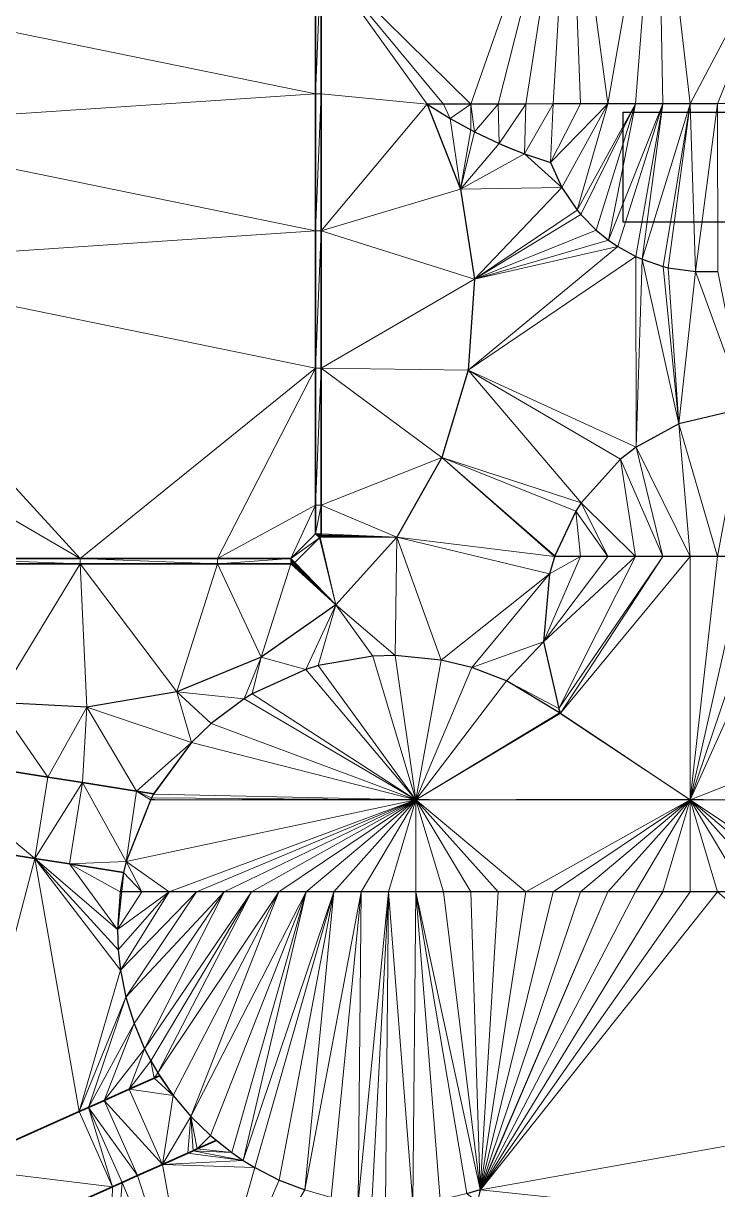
# Model space of a CAD drawing. Header units: metres. Extents: x 246428 to 246884, y 7418966 to 7419490.
# Drawn here: x 246788.31 to 246813.63, y 7419335.47 to 7419378 of the extents above; entities that cross this region are included whole.
import ezdxf

# ---------------------------------------------------------------- set-up
doc = ezdxf.new("R2010")
doc.units = ezdxf.units.M
doc.linetypes.add('blank name', pattern=[0])
doc.linetypes.add('HIDDEN', pattern=[9.525, 6.35, -3.175])
doc.layers.add('_12D_UNMAPPED', color=7, linetype='Continuous')
doc.layers.add('GRADELINES', color=250, linetype='HIDDEN', lineweight=25)
doc.layers.add('MISC_PATHS', color=7, linetype='Continuous', lineweight=35)
doc.layers.add('KERB_BACK', color=7, linetype='Continuous', lineweight=35, true_color=0x5fd2ff)

msp = doc.modelspace()

# ---------------------------------------------------------------- linework, layer by layer
at = {"layer": '_12D_UNMAPPED', "color": 3, "linetype": 'blank name', "lineweight": 0}
for points in [[(246804.627, 7419375.055, 36.25), (246799.169, 7419380.432, 36.249), (246808.239, 7419385.365, 36.528)], [(246805.627, 7419375.057, 36.26), (246804.627, 7419375.055, 36.25), (246808.239, 7419385.365, 36.528)], [(246806.627, 7419375.059, 36.27), (246805.627, 7419375.057, 36.26), (246808.239, 7419385.365, 36.528)], [(246807.627, 7419375.061, 36.28), (246806.627, 7419375.059, 36.27), (246808.239, 7419385.365, 36.528)], [(246808.627, 7419375.062, 36.29), (246807.627, 7419375.061, 36.28), (246808.239, 7419385.365, 36.528)], [(246809.627, 7419375.064, 36.3), (246808.627, 7419375.062, 36.29), (246808.239, 7419385.365, 36.528)], [(246811.429, 7419385.365, 36.528), (246809.627, 7419375.064, 36.3), (246808.239, 7419385.365, 36.528)], [(246810.627, 7419375.066, 36.31), (246809.627, 7419375.064, 36.3), (246811.429, 7419385.365, 36.528)], [(246811.627, 7419375.068, 36.32), (246810.627, 7419375.066, 36.31), (246811.429, 7419385.365, 36.528)], [(246812.627, 7419375.069, 36.33), (246811.429, 7419385.365, 36.528), (246816.799, 7419382.971, 36.5)], [(246812.627, 7419375.069, 36.33), (246811.627, 7419375.068, 36.32), (246811.429, 7419385.365, 36.528)], [(246813.627, 7419375.071, 36.34), (246812.627, 7419375.069, 36.33), (246816.799, 7419382.971, 36.5)], [(246780.569, 7419379.201, 36.151), (246798.969, 7419380.432, 36.249), (246798.969, 7419375.432, 36.205)], [(246798.969, 7419375.432, 36.205), (246798.969, 7419380.432, 36.249), (246799.169, 7419380.432, 36.249)], [(246798.969, 7419375.432, 36.205), (246799.169, 7419380.432, 36.249), (246799.169, 7419375.432, 36.205)], [(246804.627, 7419375.055, 36.25), (246803.627, 7419375.054, 36.24), (246799.169, 7419380.432, 36.249)], [(246803.627, 7419375.054, 36.24), (246803.029, 7419375.053, 36.221), (246799.169, 7419380.432, 36.249)], [(246799.169, 7419380.432, 36.249), (246803.029, 7419375.053, 36.221), (246799.169, 7419375.432, 36.205)], [(246780.569, 7419374.201, 36.107), (246780.569, 7419379.201, 36.151), (246798.969, 7419375.432, 36.205)], [(246798.969, 7419370.432, 36.161), (246780.569, 7419374.201, 36.107), (246798.969, 7419375.432, 36.205)], [(246799.169, 7419370.432, 36.161), (246798.969, 7419370.432, 36.161), (246799.169, 7419375.432, 36.205)], [(246798.969, 7419370.432, 36.161), (246798.969, 7419375.432, 36.205), (246799.169, 7419375.432, 36.205)], [(246803.029, 7419375.053, 36.221), (246799.169, 7419370.432, 36.161), (246799.169, 7419375.432, 36.205)], [(246799.169, 7419370.432, 36.161), (246803.029, 7419375.053, 36.221), (246804.248, 7419371.958, 36.2)], [(246803.879, 7419374.526, 36.232), (246803.029, 7419375.053, 36.221), (246803.627, 7419375.054, 36.24)], [(246804.248, 7419371.958, 36.2), (246803.029, 7419375.053, 36.221), (246803.879, 7419374.526, 36.232)], [(246804.627, 7419375.055, 36.25), (246803.879, 7419374.526, 36.232), (246803.627, 7419375.054, 36.24)], [(246804.624, 7419374.117, 36.241), (246803.879, 7419374.526, 36.232), (246804.627, 7419375.055, 36.25)], [(246804.757, 7419374.049, 36.241), (246804.624, 7419374.117, 36.241), (246804.627, 7419375.055, 36.25)], [(246805.627, 7419375.057, 36.26), (246804.757, 7419374.049, 36.241), (246804.627, 7419375.055, 36.25)], [(246805.661, 7419373.621, 36.243), (246804.757, 7419374.049, 36.241), (246805.627, 7419375.057, 36.26)], [(246806.627, 7419375.059, 36.27), (246805.661, 7419373.621, 36.243), (246805.627, 7419375.057, 36.26)], [(246806.587, 7419373.244, 36.244), (246805.661, 7419373.621, 36.243), (246806.627, 7419375.059, 36.27)], [(246807.533, 7419372.921, 36.246), (246806.587, 7419373.244, 36.244), (246807.627, 7419375.061, 36.28)], [(246807.627, 7419375.061, 36.28), (246806.587, 7419373.244, 36.244), (246806.627, 7419375.059, 36.27)], [(246807.534, 7419372.921, 36.246), (246807.533, 7419372.921, 36.246), (246807.627, 7419375.061, 36.28)], [(246807.946, 7419372.011, 36.248), (246807.534, 7419372.921, 36.246), (246809.627, 7419375.064, 36.3)], [(246809.627, 7419375.064, 36.3), (246807.534, 7419372.921, 36.246), (246808.627, 7419375.062, 36.29)], [(246808.627, 7419375.062, 36.29), (246807.534, 7419372.921, 36.246), (246807.627, 7419375.061, 36.28)], [(246808.504, 7419371.183, 36.249), (246807.946, 7419372.011, 36.248), (246809.627, 7419375.064, 36.3)], [(246808.633, 7419371.027, 36.25), (246808.504, 7419371.183, 36.249), (246810.627, 7419375.066, 36.31)], [(246810.627, 7419375.066, 36.31), (246808.504, 7419371.183, 36.249), (246809.627, 7419375.064, 36.3)], [(246809.192, 7419370.458, 36.25), (246808.633, 7419371.027, 36.25), (246810.627, 7419375.066, 36.31)], [(246809.642, 7419370.094, 36.25), (246809.192, 7419370.458, 36.25), (246810.627, 7419375.066, 36.31)], [(246809.99, 7419369.858, 36.252), (246809.642, 7419370.094, 36.25), (246811.627, 7419375.068, 36.32)], [(246811.627, 7419375.068, 36.32), (246809.642, 7419370.094, 36.25), (246810.627, 7419375.066, 36.31)], [(246810.641, 7419369.503, 36.254), (246809.99, 7419369.858, 36.252), (246811.627, 7419375.068, 36.32)], [(246810.877, 7419369.398, 36.256), (246810.641, 7419369.503, 36.254), (246811.627, 7419375.068, 36.32)], [(246810.877, 7419369.398, 36.256), (246811.627, 7419375.068, 36.32), (246812.627, 7419375.069, 36.33)], [(246811.64, 7419369.139, 36.261), (246810.877, 7419369.398, 36.256), (246812.627, 7419375.069, 36.33)], [(246811.828, 7419369.092, 36.262), (246811.64, 7419369.139, 36.261), (246812.627, 7419375.069, 36.33)], [(246812.816, 7419368.948, 36.271), (246811.828, 7419369.092, 36.262), (246812.627, 7419375.069, 36.33)], [(246813.627, 7419375.071, 36.34), (246812.816, 7419368.948, 36.271), (246812.627, 7419375.069, 36.33)], [(246813.637, 7419368.954, 36.279), (246812.816, 7419368.948, 36.271), (246813.627, 7419375.071, 36.34)], [(246804.248, 7419371.958, 36.2), (246803.879, 7419374.526, 36.232), (246804.624, 7419374.117, 36.241)], [(246798.969, 7419370.432, 36.161), (246780.569, 7419369.201, 36.063), (246780.569, 7419374.201, 36.107)], [(246804.248, 7419371.958, 36.2), (246804.624, 7419374.117, 36.241), (246804.757, 7419374.049, 36.241)], [(246804.248, 7419371.958, 36.2), (246804.757, 7419374.049, 36.241), (246805.661, 7419373.621, 36.243)], [(246804.248, 7419371.958, 36.2), (246805.661, 7419373.621, 36.243), (246806.587, 7419373.244, 36.244)], [(246804.248, 7419371.958, 36.2), (246806.587, 7419373.244, 36.244), (246807.946, 7419372.011, 36.248)], [(246806.587, 7419373.244, 36.244), (246807.533, 7419372.921, 36.246), (246807.946, 7419372.011, 36.248)], [(246807.533, 7419372.921, 36.246), (246807.534, 7419372.921, 36.246), (246807.946, 7419372.011, 36.248)], [(246799.169, 7419370.432, 36.161), (246804.248, 7419371.958, 36.2), (246804.755, 7419368.67, 36.173)], [(246804.755, 7419368.67, 36.173), (246804.248, 7419371.958, 36.2), (246807.946, 7419372.011, 36.248)], [(246804.755, 7419368.67, 36.173), (246807.946, 7419372.011, 36.248), (246808.504, 7419371.183, 36.249)], [(246804.755, 7419368.67, 36.173), (246808.504, 7419371.183, 36.249), (246808.633, 7419371.027, 36.25)], [(246804.755, 7419368.67, 36.173), (246808.633, 7419371.027, 36.25), (246809.192, 7419370.458, 36.25)], [(246780.569, 7419369.201, 36.063), (246798.969, 7419370.432, 36.161), (246798.969, 7419365.432, 36.117)], [(246798.969, 7419365.432, 36.117), (246798.969, 7419370.432, 36.161), (246799.169, 7419370.432, 36.161)], [(246798.969, 7419365.432, 36.117), (246799.169, 7419370.432, 36.161), (246799.169, 7419365.432, 36.117)], [(246799.169, 7419365.432, 36.117), (246799.169, 7419370.432, 36.161), (246804.755, 7419368.67, 36.173)], [(246804.755, 7419368.67, 36.173), (246809.192, 7419370.458, 36.25), (246809.642, 7419370.094, 36.25)], [(246804.755, 7419368.67, 36.173), (246809.642, 7419370.094, 36.25), (246809.99, 7419369.858, 36.252)], [(246804.525, 7419365.351, 36.143), (246809.99, 7419369.858, 36.252), (246810.641, 7419369.503, 36.254)], [(246804.525, 7419365.351, 36.143), (246804.755, 7419368.67, 36.173), (246809.99, 7419369.858, 36.252)], [(246790.384, 7419358.489, 36.015), (246780.569, 7419369.201, 36.063), (246798.969, 7419365.432, 36.117)], [(246790.384, 7419358.489, 36.015), (246780.569, 7419364.201, 36.019), (246780.569, 7419369.201, 36.063)], [(246810.655, 7419362.545, 36.185), (246804.525, 7419365.351, 36.143), (246810.641, 7419369.503, 36.254)], [(246810.655, 7419362.545, 36.185), (246810.641, 7419369.503, 36.254), (246810.877, 7419369.398, 36.256)], [(246812.21, 7419363.398, 36.206), (246810.655, 7419362.545, 36.185), (246810.877, 7419369.398, 36.256)], [(246812.21, 7419363.398, 36.206), (246810.877, 7419369.398, 36.256), (246811.64, 7419369.139, 36.261)], [(246812.21, 7419363.398, 36.206), (246811.64, 7419369.139, 36.261), (246811.828, 7419369.092, 36.262)], [(246812.21, 7419363.398, 36.206), (246811.828, 7419369.092, 36.262), (246812.816, 7419368.948, 36.271)], [(246814.632, 7419363.976, 36.235), (246812.21, 7419363.398, 36.206), (246812.816, 7419368.948, 36.271)], [(246814.632, 7419363.976, 36.235), (246812.816, 7419368.948, 36.271), (246813.637, 7419368.954, 36.279)], [(246799.169, 7419365.432, 36.117), (246804.755, 7419368.67, 36.173), (246804.525, 7419365.351, 36.143)], [(246795.384, 7419358.489, 36.039), (246790.384, 7419358.489, 36.015), (246798.969, 7419365.432, 36.117)], [(246795.384, 7419358.489, 36.039), (246798.969, 7419365.432, 36.117), (246798.969, 7419360.432, 36.073)], [(246798.969, 7419360.432, 36.073), (246798.969, 7419365.432, 36.117), (246799.169, 7419365.432, 36.117)], [(246798.969, 7419360.432, 36.073), (246799.169, 7419365.432, 36.117), (246799.169, 7419360.432, 36.073)], [(246799.169, 7419360.432, 36.073), (246799.169, 7419365.432, 36.117), (246803.569, 7419362.165, 36.11)], [(246799.169, 7419365.432, 36.117), (246804.525, 7419365.351, 36.143), (246803.569, 7419362.165, 36.11)], [(246803.569, 7419362.165, 36.11), (246804.525, 7419365.351, 36.143), (246808.653, 7419360.519, 36.145)], [(246804.525, 7419365.351, 36.143), (246810.655, 7419362.545, 36.185), (246810.083, 7419362.104, 36.175)], [(246804.525, 7419365.351, 36.143), (246810.083, 7419362.104, 36.175), (246808.653, 7419360.519, 36.145)], [(246790.384, 7419358.489, 36.015), (246785.384, 7419358.489, 35.991), (246780.569, 7419364.201, 36.019)], [(246813.627, 7419358.562, 36.225), (246812.21, 7419363.398, 36.206), (246814.632, 7419363.976, 36.235)], [(246814.627, 7419358.562, 36.243), (246813.627, 7419358.562, 36.225), (246814.632, 7419363.976, 36.235)], [(246812.21, 7419363.398, 36.206), (246812.627, 7419358.562, 36.207), (246810.655, 7419362.545, 36.185)], [(246813.627, 7419358.562, 36.225), (246812.627, 7419358.562, 36.207), (246812.21, 7419363.398, 36.206)], [(246810.655, 7419362.545, 36.185), (246811.627, 7419358.562, 36.189), (246810.083, 7419362.104, 36.175)], [(246812.627, 7419358.562, 36.207), (246811.627, 7419358.562, 36.189), (246810.655, 7419362.545, 36.185)], [(246799.169, 7419360.432, 36.073), (246803.569, 7419362.165, 36.11), (246801.934, 7419359.268, 36.077)], [(246803.569, 7419362.165, 36.11), (246807.676, 7419358.562, 36.118), (246801.934, 7419359.268, 36.077)], [(246807.686, 7419358.591, 36.119), (246803.569, 7419362.165, 36.11), (246808.457, 7419360.218, 36.14)], [(246807.686, 7419358.591, 36.119), (246807.676, 7419358.562, 36.118), (246803.569, 7419362.165, 36.11)], [(246803.569, 7419362.165, 36.11), (246808.653, 7419360.519, 36.145), (246808.457, 7419360.218, 36.14)], [(246810.083, 7419362.104, 36.175), (246810.627, 7419358.562, 36.171), (246808.653, 7419360.519, 36.145)], [(246811.627, 7419358.562, 36.189), (246810.627, 7419358.562, 36.171), (246810.083, 7419362.104, 36.175)], [(246798.063, 7419358.489, 36.052), (246795.384, 7419358.489, 36.039), (246798.969, 7419360.432, 36.073)], [(246798.063, 7419358.489, 36.052), (246798.969, 7419360.432, 36.073), (246798.969, 7419359.388, 36.064)], [(246798.969, 7419359.388, 36.064), (246799.169, 7419360.432, 36.073), (246799.169, 7419359.388, 36.064)], [(246798.969, 7419359.388, 36.064), (246798.969, 7419360.432, 36.073), (246799.169, 7419360.432, 36.073)], [(246799.169, 7419359.388, 36.064), (246799.169, 7419360.432, 36.073), (246801.934, 7419359.268, 36.077)], [(246808.627, 7419358.562, 36.135), (246807.686, 7419358.591, 36.119), (246808.457, 7419360.218, 36.14)], [(246808.653, 7419360.519, 36.145), (246809.627, 7419358.562, 36.153), (246808.457, 7419360.218, 36.14)], [(246809.627, 7419358.562, 36.153), (246808.627, 7419358.562, 36.135), (246808.457, 7419360.218, 36.14)], [(246810.627, 7419358.562, 36.171), (246809.627, 7419358.562, 36.153), (246808.653, 7419360.519, 36.145)], [(246798.063, 7419358.489, 36.052), (246798.969, 7419359.388, 36.064), (246799.11, 7419359.246, 36.064)], [(246798.969, 7419359.388, 36.064), (246799.169, 7419359.388, 36.064), (246799.167, 7419359.357, 36.064)], [(246798.969, 7419359.388, 36.064), (246799.167, 7419359.357, 36.064), (246799.159, 7419359.326, 36.064)], [(246798.969, 7419359.388, 36.064), (246799.159, 7419359.326, 36.064), (246799.147, 7419359.297, 36.064)], [(246798.969, 7419359.388, 36.064), (246799.147, 7419359.297, 36.064), (246799.131, 7419359.27, 36.064)], [(246798.969, 7419359.388, 36.064), (246799.131, 7419359.27, 36.064), (246799.11, 7419359.246, 36.064)], [(246799.167, 7419359.357, 36.064), (246799.169, 7419359.388, 36.064), (246801.934, 7419359.268, 36.077)], [(246798.204, 7419358.347, 36.052), (246798.063, 7419358.489, 36.052), (246799.11, 7419359.246, 36.064)], [(246799.701, 7419356.803, 36.045), (246798.204, 7419358.347, 36.052), (246799.11, 7419359.246, 36.064)], [(246799.131, 7419359.27, 36.064), (246799.701, 7419356.803, 36.045), (246799.11, 7419359.246, 36.064)], [(246799.131, 7419359.27, 36.064), (246799.147, 7419359.297, 36.064), (246801.934, 7419359.268, 36.077)], [(246799.701, 7419356.803, 36.045), (246799.131, 7419359.27, 36.064), (246801.934, 7419359.268, 36.077)], [(246799.147, 7419359.297, 36.064), (246799.159, 7419359.326, 36.064), (246801.934, 7419359.268, 36.077)], [(246799.159, 7419359.326, 36.064), (246799.167, 7419359.357, 36.064), (246801.934, 7419359.268, 36.077)], [(246801.865, 7419354.946, 36.079), (246799.701, 7419356.803, 36.045), (246801.934, 7419359.268, 36.077)], [(246803.548, 7419354.783, 36.103), (246801.865, 7419354.946, 36.079), (246801.934, 7419359.268, 36.077)], [(246807.676, 7419358.562, 36.118), (246807.49, 7419357.924, 36.126), (246801.934, 7419359.268, 36.077)], [(246807.49, 7419357.924, 36.126), (246803.548, 7419354.783, 36.103), (246801.934, 7419359.268, 36.077)], [(246807.832, 7419353.017, 36.173), (246807.274, 7419355.444, 36.149), (246810.627, 7419358.562, 36.171)], [(246810.627, 7419358.562, 36.171), (246807.274, 7419355.444, 36.149), (246809.627, 7419358.562, 36.153)], [(246809.627, 7419358.562, 36.153), (246807.274, 7419355.444, 36.149), (246808.627, 7419358.562, 36.135)], [(246807.274, 7419355.444, 36.149), (246807.49, 7419357.924, 36.126), (246808.627, 7419358.562, 36.135)], [(246807.676, 7419358.562, 36.118), (246808.627, 7419358.562, 36.135), (246807.49, 7419357.924, 36.126)], [(246807.686, 7419358.591, 36.119), (246808.627, 7419358.562, 36.135), (246807.676, 7419358.562, 36.118)], [(246807.899, 7419352.854, 36.174), (246807.832, 7419353.017, 36.173), (246811.627, 7419358.562, 36.189)], [(246811.627, 7419358.562, 36.189), (246807.832, 7419353.017, 36.173), (246810.627, 7419358.562, 36.171)], [(246807.899, 7419352.854, 36.174), (246812.627, 7419358.562, 36.207), (246812.627, 7419349.688, 36.306)], [(246807.899, 7419352.854, 36.174), (246811.627, 7419358.562, 36.189), (246812.627, 7419358.562, 36.207)], [(246812.627, 7419358.562, 36.207), (246813.627, 7419358.562, 36.225), (246812.627, 7419349.688, 36.306)], [(246815.627, 7419358.562, 36.261), (246816.627, 7419358.562, 36.279), (246812.627, 7419349.688, 36.306)], [(246816.627, 7419358.562, 36.279), (246822.627, 7419353.614, 36.411), (246812.627, 7419349.688, 36.306)], [(246813.627, 7419358.562, 36.225), (246814.627, 7419358.562, 36.243), (246812.627, 7419349.688, 36.306)], [(246814.627, 7419358.562, 36.243), (246815.627, 7419358.562, 36.261), (246812.627, 7419349.688, 36.306)], [(246785.384, 7419358.489, 35.991), (246790.384, 7419358.489, 36.015), (246790.384, 7419358.289, 36.015)], [(246785.384, 7419358.489, 35.991), (246790.384, 7419358.289, 36.015), (246785.384, 7419358.289, 35.991)], [(246785.384, 7419358.289, 35.991), (246790.384, 7419358.289, 36.015), (246787.302, 7419353.246, 35.954)], [(246790.384, 7419358.289, 36.015), (246790.624, 7419353.067, 35.969), (246787.302, 7419353.246, 35.954)], [(246790.384, 7419358.489, 36.015), (246795.384, 7419358.489, 36.039), (246795.384, 7419358.289, 36.039)], [(246790.384, 7419358.489, 36.015), (246795.384, 7419358.289, 36.039), (246790.384, 7419358.289, 36.015)], [(246790.384, 7419358.289, 36.015), (246795.384, 7419358.289, 36.039), (246793.903, 7419353.624, 35.989)], [(246790.384, 7419358.289, 36.015), (246793.903, 7419353.624, 35.989), (246790.624, 7419353.067, 35.969)], [(246795.384, 7419358.289, 36.039), (246796.98, 7419354.89, 36.015), (246793.903, 7419353.624, 35.989)], [(246795.384, 7419358.489, 36.039), (246798.063, 7419358.489, 36.052), (246795.384, 7419358.289, 36.039)], [(246798.063, 7419358.489, 36.052), (246798.063, 7419358.289, 36.052), (246795.384, 7419358.289, 36.039)], [(246795.384, 7419358.289, 36.039), (246798.063, 7419358.289, 36.052), (246796.98, 7419354.89, 36.015)], [(246798.063, 7419358.289, 36.052), (246799.701, 7419356.803, 36.045), (246796.98, 7419354.89, 36.015)], [(246798.063, 7419358.489, 36.052), (246798.204, 7419358.347, 36.052), (246798.18, 7419358.327, 36.052)], [(246798.063, 7419358.489, 36.052), (246798.18, 7419358.327, 36.052), (246798.153, 7419358.311, 36.052)], [(246798.063, 7419358.489, 36.052), (246798.153, 7419358.311, 36.052), (246798.125, 7419358.299, 36.052)], [(246798.063, 7419358.489, 36.052), (246798.125, 7419358.299, 36.052), (246798.094, 7419358.291, 36.052)], [(246798.063, 7419358.489, 36.052), (246798.094, 7419358.291, 36.052), (246798.063, 7419358.289, 36.052)], [(246798.094, 7419358.291, 36.052), (246799.701, 7419356.803, 36.045), (246798.063, 7419358.289, 36.052)], [(246798.125, 7419358.299, 36.052), (246799.701, 7419356.803, 36.045), (246798.094, 7419358.291, 36.052)], [(246798.153, 7419358.311, 36.052), (246799.701, 7419356.803, 36.045), (246798.125, 7419358.299, 36.052)], [(246798.18, 7419358.327, 36.052), (246799.701, 7419356.803, 36.045), (246798.153, 7419358.311, 36.052)], [(246798.204, 7419358.347, 36.052), (246799.701, 7419356.803, 36.045), (246798.18, 7419358.327, 36.052)], [(246807.49, 7419357.924, 36.126), (246804.665, 7419354.512, 36.119), (246803.548, 7419354.783, 36.103)], [(246807.49, 7419357.924, 36.126), (246807.274, 7419355.444, 36.149), (246804.665, 7419354.512, 36.119)], [(246796.98, 7419354.89, 36.015), (246799.701, 7419356.803, 36.045), (246798.612, 7419354.443, 36.045)], [(246799.701, 7419356.803, 36.045), (246799.065, 7419354.581, 36.048), (246798.612, 7419354.443, 36.045)], [(246799.701, 7419356.803, 36.045), (246801.058, 7419354.923, 36.07), (246799.065, 7419354.581, 36.048)], [(246799.701, 7419356.803, 36.045), (246801.865, 7419354.946, 36.079), (246801.058, 7419354.923, 36.07)], [(246807.274, 7419355.444, 36.149), (246805.926, 7419354.032, 36.14), (246804.665, 7419354.512, 36.119)], [(246807.274, 7419355.444, 36.149), (246807.832, 7419353.017, 36.173), (246805.926, 7419354.032, 36.14)], [(246793.903, 7419353.624, 35.989), (246796.98, 7419354.89, 36.015), (246796.36, 7419353.372, 36.027)], [(246796.98, 7419354.89, 36.015), (246796.65, 7419353.551, 36.029), (246796.36, 7419353.372, 36.027)], [(246796.65, 7419353.551, 36.029), (246796.98, 7419354.89, 36.015), (246798.612, 7419354.443, 36.045)], [(246799.065, 7419354.581, 36.048), (246801.058, 7419354.923, 36.07), (246802.627, 7419349.688, 36.181)], [(246801.058, 7419354.923, 36.07), (246801.865, 7419354.946, 36.079), (246802.627, 7419349.688, 36.181)], [(246801.865, 7419354.946, 36.079), (246803.548, 7419354.783, 36.103), (246802.627, 7419349.688, 36.181)], [(246803.548, 7419354.783, 36.103), (246804.665, 7419354.512, 36.119), (246802.627, 7419349.688, 36.181)], [(246796.65, 7419353.551, 36.029), (246798.612, 7419354.443, 36.045), (246802.627, 7419349.688, 36.181)], [(246798.612, 7419354.443, 36.045), (246799.065, 7419354.581, 36.048), (246802.627, 7419349.688, 36.181)], [(246804.665, 7419354.512, 36.119), (246805.926, 7419354.032, 36.14), (246802.627, 7419349.688, 36.181)], [(246805.926, 7419354.032, 36.14), (246807.856, 7419352.864, 36.175), (246802.627, 7419349.688, 36.181)], [(246807.832, 7419353.017, 36.173), (246807.856, 7419352.864, 36.175), (246805.926, 7419354.032, 36.14)], [(246790.624, 7419353.067, 35.969), (246793.903, 7419353.624, 35.989), (246794.443, 7419351.778, 36.03)], [(246793.903, 7419353.624, 35.989), (246795.16, 7419352.471, 36.017), (246794.443, 7419351.778, 36.03)], [(246793.903, 7419353.624, 35.989), (246796.36, 7419353.372, 36.027), (246795.16, 7419352.471, 36.017)], [(246796.36, 7419353.372, 36.027), (246796.65, 7419353.551, 36.029), (246802.627, 7419349.688, 36.181)], [(246812.627, 7419349.688, 36.306), (246822.627, 7419353.614, 36.411), (246822.627, 7419349.688, 36.431)], [(246789.198, 7419350.517, 35.991), (246784.26, 7419351.302, 35.902), (246787.302, 7419353.246, 35.954)], [(246790.624, 7419353.067, 35.969), (246789.198, 7419350.517, 35.991), (246787.302, 7419353.246, 35.954)], [(246790.463, 7419350.316, 36.014), (246789.198, 7419350.517, 35.991), (246790.624, 7419353.067, 35.969)], [(246792.438, 7419350.003, 36.05), (246790.463, 7419350.316, 36.014), (246790.624, 7419353.067, 35.969)], [(246790.463, 7419350.316, 36.014), (246790.463, 7419350.316, 36.014), (246790.624, 7419353.067, 35.969)], [(246792.438, 7419350.003, 36.05), (246790.624, 7419353.067, 35.969), (246794.443, 7419351.778, 36.03)], [(246795.16, 7419352.471, 36.017), (246796.36, 7419353.372, 36.027), (246802.627, 7419349.688, 36.181)], [(246807.832, 7419353.017, 36.173), (246807.899, 7419352.854, 36.174), (246807.856, 7419352.864, 36.175)], [(246807.856, 7419352.864, 36.175), (246807.884, 7419352.842, 36.175), (246802.627, 7419349.688, 36.181)], [(246802.627, 7419349.688, 36.181), (246807.884, 7419352.842, 36.175), (246812.627, 7419349.688, 36.306)], [(246807.899, 7419352.854, 36.174), (246807.884, 7419352.842, 36.175), (246807.856, 7419352.864, 36.175)], [(246807.884, 7419352.842, 36.175), (246807.899, 7419352.854, 36.174), (246812.627, 7419349.688, 36.306)], [(246794.443, 7419351.778, 36.03), (246795.16, 7419352.471, 36.017), (246802.627, 7419349.688, 36.181)], [(246792.438, 7419350.003, 36.05), (246792.438, 7419350.003, 36.05), (246794.443, 7419351.778, 36.03)], [(246792.438, 7419350.003, 36.05), (246792.438, 7419350.003, 36.05), (246794.443, 7419351.778, 36.03)], [(246793.061, 7419349.904, 36.061), (246792.438, 7419350.003, 36.05), (246794.443, 7419351.778, 36.03)], [(246793.06, 7419349.901, 36.061), (246793.061, 7419349.904, 36.061), (246794.443, 7419351.778, 36.03)], [(246793.06, 7419349.901, 36.061), (246794.443, 7419351.778, 36.03), (246802.627, 7419349.688, 36.181)], [(246793.061, 7419349.904, 36.061), (246793.061, 7419349.904, 36.061), (246794.443, 7419351.778, 36.03)], [(246783.789, 7419348.339, 35.872), (246784.26, 7419351.302, 35.902), (246788.727, 7419347.555, 35.961)], [(246784.26, 7419351.302, 35.902), (246789.198, 7419350.517, 35.991), (246788.727, 7419347.555, 35.961)], [(246789.198, 7419350.517, 35.991), (246790.463, 7419350.316, 36.014), (246788.727, 7419347.555, 35.961)], [(246788.727, 7419347.555, 35.961), (246790.463, 7419350.316, 36.014), (246789.993, 7419347.354, 35.984)], [(246790.463, 7419350.316, 36.014), (246790.463, 7419350.316, 36.014), (246789.993, 7419347.354, 35.984)], [(246789.993, 7419347.354, 35.984), (246790.463, 7419350.316, 36.014), (246789.993, 7419347.354, 35.984)], [(246789.993, 7419347.354, 35.984), (246790.463, 7419350.316, 36.014), (246792.062, 7419347.44, 36.039)], [(246790.463, 7419350.316, 36.014), (246792.438, 7419350.003, 36.05), (246792.062, 7419347.44, 36.039)], [(246792.062, 7419347.44, 36.039), (246792.438, 7419350.003, 36.05), (246792.942, 7419349.688, 36.059)], [(246793.627, 7419346.335, 36.064), (246792.062, 7419347.44, 36.039), (246802.627, 7419349.688, 36.181)], [(246792.062, 7419347.44, 36.039), (246792.942, 7419349.688, 36.059), (246802.627, 7419349.688, 36.181)], [(246792.438, 7419350.003, 36.05), (246793.06, 7419349.901, 36.061), (246792.98, 7419349.758, 36.059)], [(246792.438, 7419350.003, 36.05), (246792.438, 7419350.003, 36.05), (246792.942, 7419349.688, 36.059)], [(246792.438, 7419350.003, 36.05), (246792.438, 7419350.003, 36.05), (246792.942, 7419349.688, 36.059)], [(246792.438, 7419350.003, 36.05), (246793.061, 7419349.904, 36.061), (246793.06, 7419349.901, 36.061)], [(246792.438, 7419350.003, 36.05), (246792.98, 7419349.758, 36.059), (246792.942, 7419349.688, 36.059)], [(246802.627, 7419349.688, 36.181), (246792.942, 7419349.688, 36.059), (246792.98, 7419349.758, 36.059)], [(246792.98, 7419349.758, 36.059), (246793.06, 7419349.901, 36.061), (246802.627, 7419349.688, 36.181)], [(246793.061, 7419349.904, 36.061), (246793.061, 7419349.904, 36.061), (246793.06, 7419349.901, 36.061)], [(246793.627, 7419346.335, 36.064), (246802.627, 7419349.688, 36.181), (246794.627, 7419346.335, 36.076)], [(246794.627, 7419346.335, 36.076), (246802.627, 7419349.688, 36.181), (246795.627, 7419346.335, 36.088)], [(246795.627, 7419346.335, 36.088), (246802.627, 7419349.688, 36.181), (246796.627, 7419346.335, 36.099)], [(246797.627, 7419346.335, 36.111), (246796.627, 7419346.335, 36.099), (246802.627, 7419349.688, 36.181)], [(246797.627, 7419346.335, 36.111), (246802.627, 7419349.688, 36.181), (246798.627, 7419346.335, 36.123)], [(246802.627, 7419349.688, 36.181), (246799.627, 7419346.335, 36.135), (246798.627, 7419346.335, 36.123)], [(246802.627, 7419349.688, 36.181), (246800.627, 7419346.335, 36.147), (246799.627, 7419346.335, 36.135)], [(246802.627, 7419349.688, 36.181), (246801.627, 7419346.335, 36.158), (246800.627, 7419346.335, 36.147)], [(246802.627, 7419349.688, 36.181), (246802.627, 7419346.335, 36.17), (246801.627, 7419346.335, 36.158)], [(246802.627, 7419349.688, 36.181), (246812.627, 7419349.688, 36.306), (246806.627, 7419346.335, 36.217)], [(246802.627, 7419349.688, 36.181), (246806.627, 7419346.335, 36.217), (246805.627, 7419346.335, 36.206)], [(246802.627, 7419349.688, 36.181), (246805.627, 7419346.335, 36.206), (246804.627, 7419346.335, 36.194)], [(246802.627, 7419349.688, 36.181), (246804.627, 7419346.335, 36.194), (246803.627, 7419346.335, 36.182)], [(246802.627, 7419349.688, 36.181), (246803.627, 7419346.335, 36.182), (246802.627, 7419346.335, 36.17)], [(246806.627, 7419346.335, 36.217), (246812.627, 7419349.688, 36.306), (246807.627, 7419346.335, 36.229)], [(246807.627, 7419346.335, 36.229), (246812.627, 7419349.688, 36.306), (246808.627, 7419346.335, 36.241)], [(246809.627, 7419346.335, 36.253), (246808.627, 7419346.335, 36.241), (246812.627, 7419349.688, 36.306)], [(246810.627, 7419346.335, 36.265), (246809.627, 7419346.335, 36.253), (246812.627, 7419349.688, 36.306)], [(246811.627, 7419346.335, 36.276), (246810.627, 7419346.335, 36.265), (246812.627, 7419349.688, 36.306)], [(246811.627, 7419346.335, 36.276), (246812.627, 7419349.688, 36.306), (246812.627, 7419346.335, 36.288)], [(246812.627, 7419349.688, 36.306), (246822.627, 7419349.688, 36.431), (246817.627, 7419346.335, 36.347)], [(246812.627, 7419349.688, 36.306), (246817.627, 7419346.335, 36.347), (246816.627, 7419346.335, 36.335)], [(246812.627, 7419349.688, 36.306), (246816.627, 7419346.335, 36.335), (246815.627, 7419346.335, 36.324)], [(246812.627, 7419349.688, 36.306), (246815.627, 7419346.335, 36.324), (246814.627, 7419346.335, 36.312)], [(246812.627, 7419349.688, 36.306), (246814.627, 7419346.335, 36.312), (246813.627, 7419346.335, 36.3)], [(246812.627, 7419349.688, 36.306), (246813.627, 7419346.335, 36.3), (246812.627, 7419346.335, 36.288)], [(246785.775, 7419336.283, 35.501), (246783.789, 7419348.339, 35.872), (246788.727, 7419347.555, 35.961)], [(246790.341, 7419338.32, 35.739), (246785.775, 7419336.283, 35.501), (246788.727, 7419347.555, 35.961)], [(246788.727, 7419347.555, 35.961), (246791.746, 7419344.966, 36.057), (246791.773, 7419344.217, 36.064)], [(246788.727, 7419347.555, 35.961), (246789.993, 7419347.354, 35.984), (246791.746, 7419344.966, 36.057)], [(246788.727, 7419347.555, 35.961), (246791.773, 7419344.217, 36.064), (246791.856, 7419343.472, 36.053)], [(246790.341, 7419338.32, 35.739), (246788.727, 7419347.555, 35.961), (246791.856, 7419343.472, 36.053)], [(246791.968, 7419347.04, 36.036), (246789.993, 7419347.354, 35.984), (246792.062, 7419347.44, 36.039)], [(246789.993, 7419347.354, 35.984), (246791.968, 7419347.04, 36.036), (246791.843, 7419346.335, 36.043)], [(246789.993, 7419347.354, 35.984), (246789.993, 7419347.354, 35.984), (246791.746, 7419344.966, 36.057)], [(246791.746, 7419344.966, 36.057), (246789.993, 7419347.354, 35.984), (246791.843, 7419346.335, 36.043)], [(246791.968, 7419347.04, 36.036), (246791.968, 7419347.04, 36.036), (246791.843, 7419346.335, 36.043)], [(246791.968, 7419347.04, 36.036), (246792.627, 7419346.335, 36.052), (246791.843, 7419346.335, 36.043)], [(246791.968, 7419347.04, 36.036), (246792.062, 7419347.44, 36.039), (246792.627, 7419346.335, 36.052)], [(246791.968, 7419347.04, 36.036), (246792.062, 7419347.44, 36.039), (246791.968, 7419347.04, 36.036)], [(246792.062, 7419347.44, 36.039), (246793.627, 7419346.335, 36.064), (246792.627, 7419346.335, 36.052)], [(246791.843, 7419346.335, 36.043), (246792.627, 7419346.335, 36.052), (246791.746, 7419344.966, 36.057)], [(246791.773, 7419344.217, 36.064), (246791.746, 7419344.966, 36.057), (246793.627, 7419346.335, 36.064)], [(246793.627, 7419346.335, 36.064), (246791.746, 7419344.966, 36.057), (246792.627, 7419346.335, 36.052)], [(246791.856, 7419343.472, 36.053), (246791.773, 7419344.217, 36.064), (246793.627, 7419346.335, 36.064)], [(246792.053, 7419342.492, 36.038), (246791.856, 7419343.472, 36.053), (246794.627, 7419346.335, 36.076)], [(246794.627, 7419346.335, 36.076), (246791.856, 7419343.472, 36.053), (246793.627, 7419346.335, 36.064)], [(246795.627, 7419346.335, 36.088), (246792.053, 7419342.492, 36.038), (246794.627, 7419346.335, 36.076)], [(246792.346, 7419341.536, 36.021), (246792.053, 7419342.492, 36.038), (246795.627, 7419346.335, 36.088)], [(246792.734, 7419340.615, 36.007), (246792.346, 7419341.536, 36.021), (246795.627, 7419346.335, 36.088)], [(246792.961, 7419340.17, 36), (246792.734, 7419340.615, 36.007), (246796.627, 7419346.335, 36.099)], [(246796.627, 7419346.335, 36.099), (246792.734, 7419340.615, 36.007), (246795.627, 7419346.335, 36.088)], [(246793.211, 7419339.737, 35.994), (246792.961, 7419340.17, 36), (246796.627, 7419346.335, 36.099)], [(246797.627, 7419346.335, 36.111), (246793.774, 7419338.911, 35.983), (246793.211, 7419339.737, 35.994)], [(246797.627, 7419346.335, 36.111), (246793.211, 7419339.737, 35.994), (246796.627, 7419346.335, 36.099)], [(246794.416, 7419338.145, 35.974), (246793.774, 7419338.911, 35.983), (246797.627, 7419346.335, 36.111)], [(246795.132, 7419337.447, 35.967), (246794.416, 7419338.145, 35.974), (246798.627, 7419346.335, 36.123)], [(246794.416, 7419338.145, 35.974), (246797.627, 7419346.335, 36.111), (246798.627, 7419346.335, 36.123)], [(246795.914, 7419336.824, 35.963), (246795.132, 7419337.447, 35.967), (246798.627, 7419346.335, 36.123)], [(246796.327, 7419336.543, 35.962), (246795.914, 7419336.824, 35.963), (246798.627, 7419346.335, 36.123)], [(246796.754, 7419336.282, 35.96), (246796.327, 7419336.543, 35.962), (246799.627, 7419346.335, 36.135)], [(246799.627, 7419346.335, 36.135), (246796.327, 7419336.543, 35.962), (246798.627, 7419346.335, 36.123)], [(246797.644, 7419335.827, 35.96), (246796.754, 7419336.282, 35.96), (246799.627, 7419346.335, 36.135)], [(246798.575, 7419335.463, 35.962), (246797.644, 7419335.827, 35.96), (246799.627, 7419346.335, 36.135)], [(246799.537, 7419335.194, 35.966), (246798.575, 7419335.463, 35.962), (246800.627, 7419346.335, 36.147)], [(246800.627, 7419346.335, 36.147), (246798.575, 7419335.463, 35.962), (246799.627, 7419346.335, 36.135)], [(246800.522, 7419335.022, 35.973), (246799.537, 7419335.194, 35.966), (246800.627, 7419346.335, 36.147)], [(246801.627, 7419346.335, 36.158), (246800.522, 7419335.022, 35.973), (246800.627, 7419346.335, 36.147)], [(246801.02, 7419334.973, 35.977), (246800.522, 7419335.022, 35.973), (246801.627, 7419346.335, 36.158)], [(246801.519, 7419334.949, 35.981), (246801.02, 7419334.973, 35.977), (246801.627, 7419346.335, 36.158)], [(246802.518, 7419334.977, 35.992), (246801.519, 7419334.949, 35.981), (246801.627, 7419346.335, 36.158)], [(246802.627, 7419346.335, 36.17), (246802.518, 7419334.977, 35.992), (246801.627, 7419346.335, 36.158)], [(246803.51, 7419335.104, 36.004), (246802.518, 7419334.977, 35.992), (246802.627, 7419346.335, 36.17)], [(246803.627, 7419346.335, 36.182), (246804.97, 7419335.481, 36.027), (246802.627, 7419346.335, 36.17)], [(246804.484, 7419335.329, 36.019), (246803.51, 7419335.104, 36.004), (246802.627, 7419346.335, 36.17)], [(246804.97, 7419335.481, 36.027), (246804.484, 7419335.329, 36.019), (246802.627, 7419346.335, 36.17)], [(246804.627, 7419346.335, 36.194), (246804.97, 7419335.481, 36.027), (246803.627, 7419346.335, 36.182)], [(246805.627, 7419346.335, 36.206), (246804.97, 7419335.481, 36.027), (246804.627, 7419346.335, 36.194)], [(246807.627, 7419346.335, 36.229), (246804.97, 7419335.481, 36.027), (246806.627, 7419346.335, 36.217)], [(246806.627, 7419346.335, 36.217), (246804.97, 7419335.481, 36.027), (246805.627, 7419346.335, 36.206)], [(246808.627, 7419346.335, 36.241), (246804.97, 7419335.481, 36.027), (246807.627, 7419346.335, 36.229)], [(246804.983, 7419335.468, 36.026), (246804.97, 7419335.481, 36.027), (246809.627, 7419346.335, 36.253)], [(246809.627, 7419346.335, 36.253), (246804.97, 7419335.481, 36.027), (246808.627, 7419346.335, 36.241)], [(246811.627, 7419346.335, 36.276), (246804.983, 7419335.468, 36.026), (246810.627, 7419346.335, 36.265)], [(246810.627, 7419346.335, 36.265), (246804.983, 7419335.468, 36.026), (246809.627, 7419346.335, 36.253)], [(246822.627, 7419338.614, 36.266), (246804.983, 7419335.468, 36.026), (246813.627, 7419346.335, 36.3)], [(246813.627, 7419346.335, 36.3), (246804.983, 7419335.468, 36.026), (246812.627, 7419346.335, 36.288)], [(246804.983, 7419335.468, 36.026), (246811.627, 7419346.335, 36.276), (246812.627, 7419346.335, 36.288)], [(246814.627, 7419346.335, 36.312), (246822.627, 7419338.614, 36.266), (246813.627, 7419346.335, 36.3)], [(246790.341, 7419338.32, 35.739), (246791.856, 7419343.472, 36.053), (246792.053, 7419342.492, 36.038)], [(246790.687, 7419338.475, 35.758), (246790.341, 7419338.32, 35.739), (246792.053, 7419342.492, 36.038)], [(246792.346, 7419341.536, 36.021), (246790.687, 7419338.475, 35.758), (246792.053, 7419342.492, 36.038)], [(246790.687, 7419338.475, 35.758), (246790.687, 7419338.475, 35.758), (246792.346, 7419341.536, 36.021)], [(246791.254, 7419338.728, 35.808), (246790.687, 7419338.475, 35.758), (246792.346, 7419341.536, 36.021)], [(246791.254, 7419338.728, 35.808), (246792.346, 7419341.536, 36.021), (246792.734, 7419340.615, 36.007)], [(246792.167, 7419339.135, 35.889), (246791.254, 7419338.728, 35.808), (246792.734, 7419340.615, 36.007)], [(246792.167, 7419339.135, 35.889), (246792.734, 7419340.615, 36.007), (246792.961, 7419340.17, 36)], [(246793.08, 7419339.543, 35.969), (246792.167, 7419339.135, 35.889), (246792.961, 7419340.17, 36)], [(246793.08, 7419339.543, 35.969), (246792.961, 7419340.17, 36), (246793.211, 7419339.737, 35.994)], [(246792.167, 7419339.135, 35.889), (246793.08, 7419339.543, 35.969), (246793.774, 7419338.911, 35.983)], [(246793.277, 7419339.63, 35.987), (246793.08, 7419339.543, 35.969), (246793.211, 7419339.737, 35.994)], [(246793.08, 7419339.543, 35.969), (246793.277, 7419339.63, 35.987), (246793.774, 7419338.911, 35.983)], [(246793.774, 7419338.911, 35.983), (246793.277, 7419339.63, 35.987), (246793.211, 7419339.737, 35.994)], [(246793.39, 7419336.396, 35.865), (246791.254, 7419338.728, 35.808), (246792.167, 7419339.135, 35.889)], [(246793.39, 7419336.396, 35.865), (246792.167, 7419339.135, 35.889), (246793.774, 7419338.911, 35.983)], [(246792.476, 7419335.988, 35.817), (246790.687, 7419338.475, 35.758), (246791.254, 7419338.728, 35.808)], [(246793.39, 7419336.396, 35.865), (246792.476, 7419335.988, 35.817), (246791.254, 7419338.728, 35.808)], [(246793.39, 7419336.396, 35.865), (246793.774, 7419338.911, 35.983), (246794.416, 7419338.145, 35.974)], [(246804.983, 7419335.468, 36.026), (246822.627, 7419338.614, 36.266), (246822.627, 7419333.614, 36.166)], [(246791.563, 7419335.581, 35.769), (246785.775, 7419336.283, 35.501), (246790.341, 7419338.32, 35.739)], [(246791.563, 7419335.581, 35.769), (246790.341, 7419338.32, 35.739), (246790.687, 7419338.475, 35.758)], [(246792.476, 7419335.988, 35.817), (246791.91, 7419335.735, 35.788), (246790.687, 7419338.475, 35.758)], [(246791.91, 7419335.735, 35.788), (246790.687, 7419338.475, 35.758), (246790.687, 7419338.475, 35.758)], [(246791.91, 7419335.735, 35.788), (246791.91, 7419335.735, 35.788), (246790.687, 7419338.475, 35.758)], [(246791.91, 7419335.735, 35.788), (246791.563, 7419335.581, 35.769), (246790.687, 7419338.475, 35.758)], [(246794.303, 7419336.803, 35.912), (246793.39, 7419336.396, 35.865), (246794.416, 7419338.145, 35.974)], [(246794.499, 7419336.891, 35.923), (246794.303, 7419336.803, 35.912), (246794.416, 7419338.145, 35.974)], [(246794.65, 7419336.958, 35.93), (246794.499, 7419336.891, 35.923), (246794.416, 7419338.145, 35.974)], [(246794.499, 7419336.891, 35.923), (246794.499, 7419336.891, 35.923), (246794.416, 7419338.145, 35.974)], [(246794.65, 7419336.958, 35.93), (246794.65, 7419336.958, 35.93), (246794.416, 7419338.145, 35.974)], [(246794.65, 7419336.958, 35.93), (246794.416, 7419338.145, 35.974), (246795.132, 7419337.447, 35.967)], [(246795.342, 7419337.267, 35.967), (246794.65, 7419336.958, 35.93), (246795.132, 7419337.447, 35.967)], [(246794.65, 7419336.958, 35.93), (246795.342, 7419337.267, 35.967), (246795.914, 7419336.824, 35.963)], [(246795.342, 7419337.267, 35.967), (246795.342, 7419337.267, 35.967), (246795.132, 7419337.447, 35.967)], [(246795.914, 7419336.824, 35.963), (246795.342, 7419337.267, 35.967), (246795.132, 7419337.447, 35.967)], [(246795.342, 7419337.267, 35.967), (246795.342, 7419337.267, 35.967), (246795.914, 7419336.824, 35.963)], [(246794.303, 7419336.803, 35.912), (246794.499, 7419336.891, 35.923), (246796.327, 7419336.543, 35.962)], [(246794.499, 7419336.891, 35.923), (246794.65, 7419336.958, 35.93), (246795.914, 7419336.824, 35.963)], [(246794.499, 7419336.891, 35.923), (246795.914, 7419336.824, 35.963), (246796.327, 7419336.543, 35.962)], [(246794.499, 7419336.891, 35.923), (246794.499, 7419336.891, 35.923), (246795.914, 7419336.824, 35.963)], [(246794.65, 7419336.958, 35.93), (246794.65, 7419336.958, 35.93), (246795.914, 7419336.824, 35.963)], [(246793.39, 7419336.396, 35.865), (246794.303, 7419336.803, 35.912), (246796.327, 7419336.543, 35.962)], [(246793.39, 7419336.396, 35.865), (246796.327, 7419336.543, 35.962), (246796.754, 7419336.282, 35.96)], [(246791.563, 7419335.581, 35.769), (246786.997, 7419333.543, 35.531), (246785.775, 7419336.283, 35.501)], [(246791.91, 7419335.735, 35.788), (246792.476, 7419335.988, 35.817), (246794.707, 7419329.081, 35.585)], [(246792.476, 7419335.988, 35.817), (246793.39, 7419336.396, 35.865), (246794.707, 7419329.081, 35.585)], [(246793.39, 7419336.396, 35.865), (246796.754, 7419336.282, 35.96), (246794.707, 7419329.081, 35.585)], [(246796.754, 7419336.282, 35.96), (246797.644, 7419335.827, 35.96), (246794.707, 7419329.081, 35.585)], [(246786.997, 7419333.543, 35.531), (246791.563, 7419335.581, 35.769), (246791.405, 7419329.506, 35.517)], [(246791.91, 7419335.735, 35.788), (246794.707, 7419329.081, 35.585), (246791.405, 7419329.506, 35.517)], [(246791.91, 7419335.735, 35.788), (246791.91, 7419335.735, 35.788), (246791.405, 7419329.506, 35.517)], [(246791.563, 7419335.581, 35.769), (246791.91, 7419335.735, 35.788), (246791.405, 7419329.506, 35.517)], [(246797.644, 7419335.827, 35.96), (246798.575, 7419335.463, 35.962), (246794.707, 7419329.081, 35.585)], [(246804.484, 7419335.329, 36.019), (246804.97, 7419335.481, 36.027), (246804.866, 7419335.014, 36.016)], [(246804.97, 7419335.481, 36.027), (246804.983, 7419335.468, 36.026), (246804.866, 7419335.014, 36.016)]]:
    msp.add_3dface(points, dxfattribs=at)
at = {"layer": 'GRADELINES'}
for points in [[(246803.029, 7419375.053, 36.221), (246804.248, 7419371.958, 36.2), (246804.248, 7419371.958, 36.2), (246804.755, 7419368.67, 36.173), (246804.755, 7419368.67, 36.173), (246804.525, 7419365.351, 36.143), (246804.525, 7419365.351, 36.143), (246803.569, 7419362.165, 36.11), (246803.569, 7419362.165, 36.11), (246801.934, 7419359.268, 36.077), (246801.934, 7419359.268, 36.077), (246799.701, 7419356.803, 36.045), (246799.701, 7419356.803, 36.045), (246796.98, 7419354.89, 36.015), (246796.98, 7419354.89, 36.015), (246793.903, 7419353.624, 35.989), (246793.903, 7419353.624, 35.989), (246790.624, 7419353.067, 35.969), (246790.624, 7419353.067, 35.969), (246787.302, 7419353.246, 35.954)], [(246822.627, 7419375.087, 36.43), (246821.627, 7419375.085, 36.42), (246820.627, 7419375.083, 36.41), (246819.627, 7419375.081, 36.4), (246818.627, 7419375.08, 36.39), (246817.627, 7419375.078, 36.38), (246816.627, 7419375.076, 36.37), (246815.627, 7419375.074, 36.36), (246814.627, 7419375.073, 36.35), (246813.627, 7419375.071, 36.34), (246812.627, 7419375.069, 36.33), (246811.627, 7419375.068, 36.32), (246810.627, 7419375.066, 36.31), (246809.627, 7419375.064, 36.3), (246808.627, 7419375.062, 36.29), (246807.627, 7419375.061, 36.28), (246806.627, 7419375.059, 36.27), (246805.627, 7419375.057, 36.26), (246804.627, 7419375.055, 36.25), (246803.627, 7419375.054, 36.24), (246803.029, 7419375.053, 36.234)], [(246803.029, 7419375.053, 36.221), (246803.879, 7419374.526, 36.232), (246804.624, 7419374.117, 36.241), (246804.624, 7419374.117, 36.241), (246804.757, 7419374.049, 36.241), (246805.661, 7419373.621, 36.243), (246805.968, 7419373.49, 36.243), (246806.587, 7419373.244, 36.244), (246807.533, 7419372.921, 36.246), (246807.534, 7419372.921, 36.246), (246807.534, 7419372.921, 36.246), (246807.946, 7419372.011, 36.248), (246808.504, 7419371.183, 36.249), (246808.633, 7419371.027, 36.25), (246808.633, 7419371.027, 36.25), (246809.192, 7419370.458, 36.25), (246809.642, 7419370.094, 36.25), (246809.642, 7419370.094, 36.25), (246809.99, 7419369.858, 36.252), (246810.641, 7419369.503, 36.254), (246810.641, 7419369.503, 36.254), (246810.877, 7419369.398, 36.256), (246811.64, 7419369.139, 36.261), (246811.64, 7419369.139, 36.261), (246811.828, 7419369.092, 36.262), (246812.816, 7419368.948, 36.271), (246813.637, 7419368.954, 36.279)], [(246810.185, 7419374.757, -999), (246816.185, 7419374.757, -999), (246816.185, 7419374.757, -999), (246816.185, 7419370.757, -999), (246816.185, 7419370.757, -999), (246810.185, 7419370.757, -999), (246810.185, 7419370.757, -999), (246810.185, 7419374.757, -999)], [(246814.632, 7419363.976, 36.235), (246812.21, 7419363.398, 36.206), (246810.655, 7419362.545, 36.185), (246810.655, 7419362.545, 36.185), (246810.083, 7419362.104, 36.175), (246808.653, 7419360.519, 36.145), (246808.653, 7419360.519, 36.145), (246808.457, 7419360.218, 36.14), (246807.686, 7419358.591, 36.119), (246807.686, 7419358.591, 36.119), (246807.49, 7419357.924, 36.126), (246807.274, 7419355.444, 36.149), (246807.832, 7419353.017, 36.173), (246807.899, 7419352.854, 36.174), (246807.899, 7419352.854, 36.174), (246807.884, 7419352.842, 36.175), (246807.884, 7419352.842, 36.175), (246807.856, 7419352.864, 36.175), (246807.856, 7419352.864, 36.175), (246805.926, 7419354.032, 36.14), (246804.665, 7419354.512, 36.119), (246804.665, 7419354.512, 36.119), (246803.548, 7419354.783, 36.103), (246801.865, 7419354.946, 36.079), (246801.865, 7419354.946, 36.079), (246801.058, 7419354.923, 36.07), (246799.065, 7419354.581, 36.048), (246799.065, 7419354.581, 36.048), (246798.612, 7419354.443, 36.045), (246796.65, 7419353.551, 36.029), (246796.65, 7419353.551, 36.029), (246796.36, 7419353.372, 36.027), (246795.16, 7419352.471, 36.017), (246795.16, 7419352.471, 36.017), (246794.443, 7419351.778, 36.03), (246793.06, 7419349.901, 36.061), (246793.06, 7419349.901, 36.061), (246792.98, 7419349.758, 36.059), (246792.062, 7419347.44, 36.039), (246791.968, 7419347.04, 36.036), (246791.968, 7419347.04, 36.036), (246791.746, 7419344.966, 36.057), (246791.773, 7419344.217, 36.064), (246791.773, 7419344.217, 36.064), (246791.856, 7419343.472, 36.053), (246791.856, 7419343.472, 36.053), (246792.053, 7419342.492, 36.038), (246792.053, 7419342.492, 36.038), (246792.346, 7419341.536, 36.021), (246792.346, 7419341.536, 36.021), (246792.734, 7419340.615, 36.007), (246792.734, 7419340.615, 36.007), (246792.961, 7419340.17, 36), (246793.211, 7419339.737, 35.994), (246793.211, 7419339.737, 35.994), (246793.774, 7419338.911, 35.983), (246793.774, 7419338.911, 35.983), (246794.416, 7419338.145, 35.974), (246794.416, 7419338.145, 35.974), (246795.132, 7419337.447, 35.967), (246795.132, 7419337.447, 35.967), (246795.914, 7419336.824, 35.963), (246795.914, 7419336.824, 35.963), (246796.327, 7419336.543, 35.962), (246796.754, 7419336.282, 35.96), (246796.754, 7419336.282, 35.96), (246797.644, 7419335.827, 35.96), (246797.644, 7419335.827, 35.96), (246798.575, 7419335.463, 35.962)], [(246822.627, 7419358.562, 36.386), (246821.627, 7419358.562, 36.368), (246820.627, 7419358.562, 36.35), (246819.627, 7419358.562, 36.332), (246818.627, 7419358.562, 36.314), (246817.627, 7419358.562, 36.296), (246816.627, 7419358.562, 36.279), (246815.627, 7419358.562, 36.261), (246814.627, 7419358.562, 36.243), (246813.627, 7419358.562, 36.225), (246812.627, 7419358.562, 36.207), (246811.627, 7419358.562, 36.189), (246810.627, 7419358.562, 36.171), (246809.627, 7419358.562, 36.153), (246808.627, 7419358.562, 36.135), (246807.676, 7419358.562, 36.118)], [(246822.627, 7419349.688, 36.431), (246812.627, 7419349.688, 36.306), (246802.627, 7419349.688, 36.181), (246792.942, 7419349.688, 36.059)], [(246814.627, 7419346.335, 36.312), (246813.627, 7419346.335, 36.3), (246812.627, 7419346.335, 36.288), (246811.627, 7419346.335, 36.276), (246810.627, 7419346.335, 36.265), (246809.627, 7419346.335, 36.253), (246808.627, 7419346.335, 36.241), (246807.627, 7419346.335, 36.229), (246806.627, 7419346.335, 36.217), (246805.627, 7419346.335, 36.206), (246804.627, 7419346.335, 36.194), (246803.627, 7419346.335, 36.182), (246802.627, 7419346.335, 36.17), (246801.627, 7419346.335, 36.158), (246800.627, 7419346.335, 36.147), (246799.627, 7419346.335, 36.135), (246798.627, 7419346.335, 36.123), (246797.627, 7419346.335, 36.111), (246796.627, 7419346.335, 36.099), (246795.627, 7419346.335, 36.088), (246794.627, 7419346.335, 36.076), (246793.627, 7419346.335, 36.064), (246792.627, 7419346.335, 36.052), (246791.843, 7419346.335, 36.043)], [(246804.484, 7419335.329, 36.019), (246804.97, 7419335.481, 36.027), (246804.97, 7419335.481, 36.027), (246804.97, 7419335.481, 36.027), (246804.983, 7419335.468, 36.026)]]:
    msp.add_polyline3d(points, dxfattribs=at)
at = {"layer": 'KERB_BACK'}
msp.add_polyline3d([(246799.169, 7419380.432, 36.249), (246799.169, 7419375.432, 36.205), (246799.169, 7419370.432, 36.161), (246799.169, 7419365.432, 36.117), (246799.169, 7419360.432, 36.073), (246799.169, 7419359.388, 36.064), (246799.167, 7419359.357, 36.064), (246799.159, 7419359.326, 36.064), (246799.147, 7419359.297, 36.064), (246799.131, 7419359.27, 36.064), (246799.11, 7419359.246, 36.064), (246798.204, 7419358.347, 36.052), (246798.18, 7419358.327, 36.052), (246798.153, 7419358.311, 36.052), (246798.125, 7419358.299, 36.052), (246798.094, 7419358.291, 36.052), (246798.063, 7419358.289, 36.052), (246795.384, 7419358.289, 36.039), (246790.384, 7419358.289, 36.015), (246785.384, 7419358.289, 35.991)], dxfattribs=at)
at = {"layer": 'MISC_PATHS'}
for points in [[(246798.969, 7419380.432, 36.249), (246798.969, 7419375.432, 36.205), (246798.969, 7419370.432, 36.161), (246798.969, 7419365.432, 36.117), (246798.969, 7419360.432, 36.073), (246798.969, 7419359.388, 36.064), (246798.969, 7419359.388, 36.064), (246798.969, 7419359.388, 36.064), (246798.969, 7419359.388, 36.064), (246798.969, 7419359.388, 36.064), (246798.969, 7419359.388, 36.064), (246798.063, 7419358.489, 36.052), (246798.063, 7419358.489, 36.052), (246798.063, 7419358.489, 36.052), (246798.063, 7419358.489, 36.052), (246798.063, 7419358.489, 36.052), (246798.063, 7419358.489, 36.052), (246795.384, 7419358.489, 36.039), (246790.384, 7419358.489, 36.015), (246785.384, 7419358.489, 35.991)], [(246775.371, 7419352.713, 35.741), (246776.359, 7419352.556, 35.759), (246776.359, 7419352.556, 35.759), (246779.322, 7419352.086, 35.813), (246784.26, 7419351.302, 35.902), (246789.198, 7419350.517, 35.991), (246790.463, 7419350.316, 36.014), (246790.463, 7419350.316, 36.014), (246792.438, 7419350.003, 36.05), (246792.438, 7419350.003, 36.05), (246792.438, 7419350.003, 36.05), (246793.061, 7419349.904, 36.061), (246793.061, 7419349.904, 36.061)], [(246784.26, 7419351.302, 35.902), (246789.198, 7419350.517, 35.991), (246790.463, 7419350.316, 36.014), (246790.463, 7419350.316, 36.014), (246792.438, 7419350.003, 36.05), (246792.438, 7419350.003, 36.05), (246792.438, 7419350.003, 36.05), (246793.061, 7419349.904, 36.061), (246793.061, 7419349.904, 36.061)], [(246767, 7419351.005, 35.579), (246767.644, 7419350.903, 35.58), (246767.644, 7419350.903, 35.58), (246768.975, 7419350.691, 35.604), (246771.557, 7419350.281, 35.651), (246771.558, 7419350.281, 35.651), (246772.545, 7419350.124, 35.669), (246772.545, 7419350.124, 35.669), (246773.913, 7419349.907, 35.694), (246774.9, 7419349.75, 35.711), (246774.901, 7419349.75, 35.711), (246775.888, 7419349.594, 35.729), (246775.888, 7419349.593, 35.729), (246778.851, 7419349.123, 35.783), (246783.789, 7419348.339, 35.872), (246788.727, 7419347.555, 35.961), (246789.993, 7419347.354, 35.984), (246789.993, 7419347.354, 35.984), (246791.968, 7419347.04, 36.036)], [(246785.775, 7419336.283, 35.501), (246790.341, 7419338.32, 35.739), (246790.687, 7419338.475, 35.758), (246790.687, 7419338.475, 35.758), (246791.254, 7419338.728, 35.808), (246792.167, 7419339.135, 35.889), (246793.08, 7419339.543, 35.969), (246793.277, 7419339.63, 35.987)], [(246786.997, 7419333.543, 35.531), (246791.563, 7419335.581, 35.769), (246791.91, 7419335.735, 35.788), (246791.91, 7419335.735, 35.788), (246792.476, 7419335.988, 35.817), (246793.39, 7419336.396, 35.865), (246794.303, 7419336.803, 35.912), (246794.499, 7419336.891, 35.923), (246794.499, 7419336.891, 35.923), (246794.65, 7419336.958, 35.93), (246794.65, 7419336.958, 35.93), (246795.342, 7419337.267, 35.967), (246795.342, 7419337.267, 35.967)], [(246786.997, 7419333.543, 35.531), (246791.563, 7419335.581, 35.769), (246791.91, 7419335.735, 35.788), (246791.91, 7419335.735, 35.788), (246792.476, 7419335.988, 35.817), (246793.39, 7419336.396, 35.865), (246794.303, 7419336.803, 35.912), (246794.499, 7419336.891, 35.923), (246794.499, 7419336.891, 35.923), (246794.65, 7419336.958, 35.93), (246794.65, 7419336.958, 35.93), (246795.342, 7419337.267, 35.967), (246795.342, 7419337.267, 35.967)]]:
    msp.add_polyline3d(points, dxfattribs=at)

doc.saveas('drawing.dxf')
